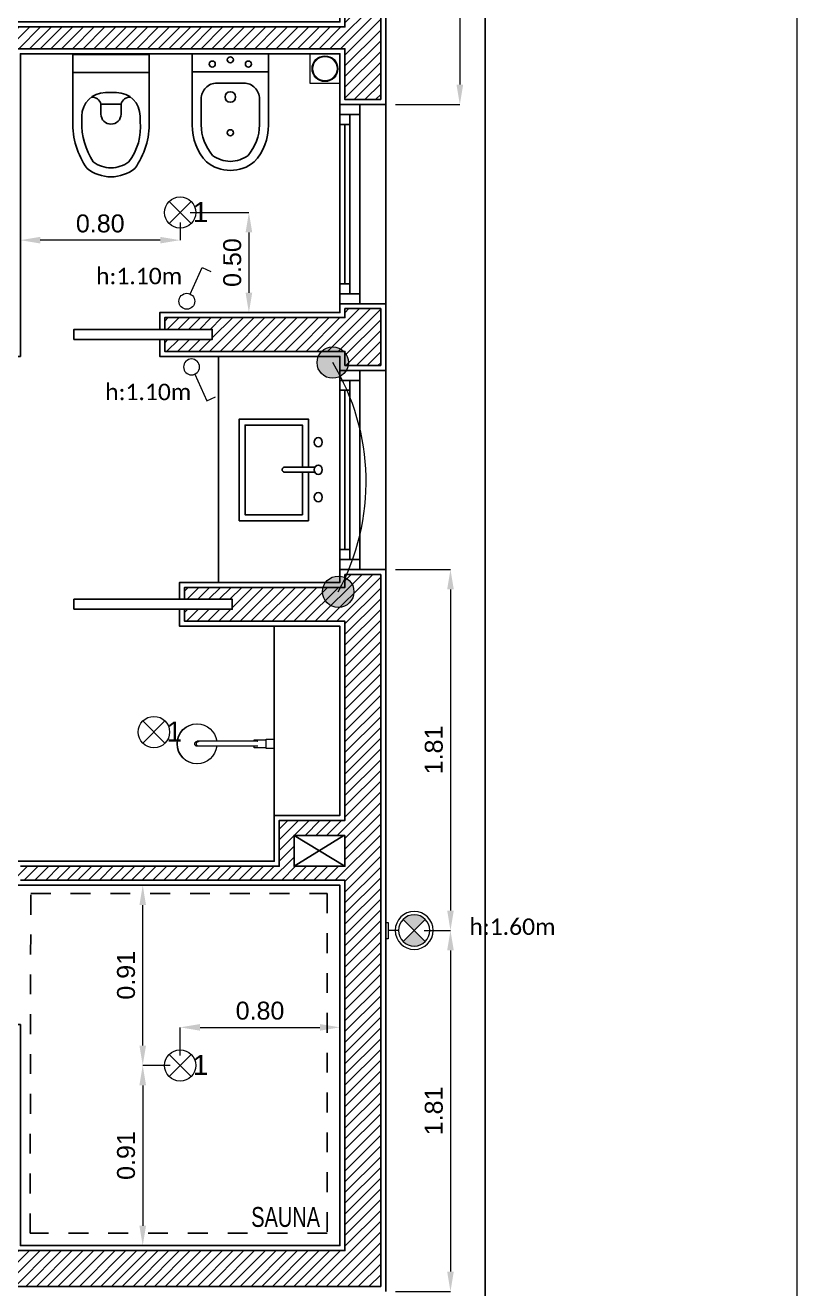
# Model space of a CAD drawing. Header units: millimetres. Extents: x 430 to 1353, y -204 to 152.
# Drawn here: x 453.81 to 457.69, y -44.97 to -38.63 of the extents above; entities that cross this region are included whole.
import ezdxf

# ---------------------------------------------------------------- set-up
doc = ezdxf.new("R2010")
doc.units = ezdxf.units.MM
doc.linetypes.add('HIDDENX3', pattern=[0.15, 0.1, -0.05])
doc.layers.get('0').update_dxf_attribs({"color": 250})
doc.layers.get('Defpoints').update_dxf_attribs({"color": 252})
for name, color, linetype in [('AR - Carpinteria', 252, 'Continuous'), ('AR - Equipamiento Fijo', 252, 'Continuous'), ('AR - Ht', 252, 'Continuous'), ('AR - Vista 05', 252, 'Continuous'), ('AR - Vista 1', 252, 'Continuous'), ('AR - Vista 4', 252, 'Continuous'), ('ER-AA', 252, 'HIDDENX3')]:
    doc.layers.add(name, color=color, linetype=linetype)
for name, color, linetype, lineweight in [('ND-Apliques', 1, 'Continuous', 15), ('ND-Cotas', 252, 'Continuous', 9), ('ND-GLOBAL_Notas', 252, 'Continuous', 9), ('ND-IUG- Cable led', 1, 'Continuous', 13), ('ND-Llaves', 92, 'Continuous', 9)]:
    doc.layers.add(name, color=color, linetype=linetype, lineweight=lineweight)
doc.styles.add('50-TXT', font='GOTHIC.TTF', dxfattribs={"width": 0.75, "height": 0.1})
doc.styles.add('Cota General 1 50', font='arial.ttf')
doc.styles.add('IMPLANTACION', font='arial.ttf', dxfattribs={"height": 0.3})
doc.styles.get("Standard").update_dxf_attribs({"font": 'arial.ttf'})
doc.dimstyles.new('Copia de Cota General 1 50 ND', dxfattribs={"dimtxt": 0.09, "dimasz": 0.1, "dimexe": 0, "dimexo": 0.05, "dimgap": 0.0375, "dimtad": 1, "dimzin": 0, "dimdsep": 46, "dimtxsty": 'Cota General 1 50', "dimcen": 0.225, "dimdle": 0.1, "dimclrd": 256, "dimclre": 256, "dimclrt": 1, "dimadec": 0, "dimazin": 0, "dimtfac": 1, "dimtix": 1, "dimtmove": 2, "dimatfit": 3, "dimfxl": 1, "dimtolj": 1, "dimtzin": 0, "dimlwd": -1, "dimlwe": -1, "dimarcsym": 0})

# ---------------------------------------------------------------- blocks, each defined once
blk = doc.blocks.new('Aplique_ext_caja 7x7')
for p, q in [((-0.0556, 0.0556), (0.0556, -0.0556)), ((-0.0556, -0.0556), (0.0556, 0.0556))]:
    blk.add_line(p, q)
blk.add_circle((0, 0), 0.0786)
blk = doc.blocks.new('*U453')
blk.add_blockref('Aplique_ext_caja 7x7', (0, 0))
at = {"insert": (0.0634, 0.0523), "char_height": 0.1, "attachment_point": 1, "style": 'IMPLANTACION'}
blk.add_mtext_dynamic_manual_height_columns('1', width=0.080108, gutter_width=0.5582, heights=[0], dxfattribs=at)
blk = doc.blocks.new('Llave_1_punto')
blk.add_lwpolyline([(0.0166, 0.1064), (0.0773, 0.2395), (0.1208, 0.2197)])
blk.add_circle((0, 0.07), 0.04)
blk = doc.blocks.new('Apl_piso_al_cielo')
h = blk.add_hatch(color=256)
h.dxf.hatch_style = 1
h.paths.add_polyline_path([(499.2639, 165.2587, 1), (499.1066, 165.2587, 1)])
blk.add_circle((499.1853, 165.2587), 0.0786)
blk = doc.blocks.new('*U392')
blk.add_blockref('Aplique_ext_caja 7x7', (0, 0))
at = {"insert": (0.0634, 0.0523), "char_height": 0.1, "attachment_point": 1, "style": 'IMPLANTACION'}
blk.add_mtext_dynamic_manual_height_columns('1', width=0.080108, gutter_width=0.5582, heights=[0], dxfattribs=at)
blk = doc.blocks.new('*U393')
blk.add_blockref('Aplique_ext_caja 7x7', (0, 0))
at = {"insert": (0.0634, 0.0523), "char_height": 0.1, "attachment_point": 1, "style": 'IMPLANTACION'}
blk.add_mtext_dynamic_manual_height_columns('1', width=0.080108, gutter_width=0.5582, heights=[0], dxfattribs=at)
blk = doc.blocks.new('Extracttor_de_aire')
for p, q in [((0, 0), (0, 0.15)), ((0, 0.15), (0.15, 0.15)), ((0.15, 0), (0.15, 0.15)), ((0.15, 0), (0, 0))]:
    blk.add_line(p, q)
for radius in [0.0649, 0.0607]:
    blk.add_circle((0.075, 0.075), radius)
blk = doc.blocks.new('bacha')
for p, q in [((519.8093, 72.6797), (519.8093, 72.8317)), ((519.8333, 72.6797), (519.8333, 72.8317))]:
    blk.add_line(p, q)
for points in [[(519.8093, 72.7107), (519.5647, 72.7107), (519.5647, 73.0584), (520.0757, 73.0584), (520.0757, 72.7107), (519.8333, 72.7107)], [(519.8093, 72.7407), (519.5947, 72.7407), (519.5947, 73.0284), (520.0457, 73.0284), (520.0457, 72.7407), (519.8333, 72.7407)]]:
    blk.add_lwpolyline(points)
blk.add_arc((519.8213, 72.8305), 0.0121, 5.54641, 174.45359)
at = {"extrusion": (0, 0, -1)}
for centre in [(519.6832, 72.6611), (519.8213, 72.6611), (519.9593, 72.6611)]:
    blk.add_ellipse(centre, major_axis=(0.0235, 0), ratio=0.85, start_param=3.141593, end_param=9.424778, dxfattribs=at)
blk = doc.blocks.new('BIDE2-VS')
for p, q in [((-0.19, 0), (0.19, 0)), ((-0.19, -0.3541), (-0.19, 0)), ((0.19, -0.3541), (0.19, 0)), ((-0.19, -0.09), (0, -0.09)), ((0.19, -0.09), (0, -0.09)), ((-0.0669, -0.146), (0, -0.146)), ((0.0669, -0.146), (0, -0.146)), ((-0.145, -0.3541), (-0.145, -0.2242)), ((0.145, -0.3541), (0.145, -0.2242)), ((-0.145, -0.3541), (-0.145, -0.3273))]:
    blk.add_line(p, q)
for centre, radius in [((-0.09, -0.0515), 0.015), ((0.09, -0.0515), 0.015), ((0, -0.215), 0.026)]:
    blk.add_circle(centre, radius)
for centre, radius, start, end in [((0, -0.0302), 0.015, 90, 270), ((0, -0.0302), 0.015, 270, 90), ((-0.0669, -0.2242), 0.0781, 89.99997, 179.99998), ((0.0669, -0.2242), 0.0781, 0.00002, 90.00003), ((0.0839, -0.3541), 0.2739, 179.99999, 222.22556), ((0.0839, -0.3541), 0.2289, 179.99999, 221.31589), ((-0.0839, -0.3541), 0.2289, 318.68411, 0.00001), ((-0.0839, -0.3541), 0.2739, 317.77444, 0.00001), ((0, -0.3927), 0.015, 90, 270), ((0, -0.3927), 0.015, 270, 90), ((0, -0.39), 0.19, 231.24686, 270), ((0, -0.39), 0.145, 232.61896, 270), ((0, -0.39), 0.145, 270, 307.38104), ((0, -0.39), 0.19, 270, 308.75314)]:
    blk.add_arc(centre, radius, start, end)
blk = doc.blocks.new('INOD3-VS')
for p, q in [((-0.19, 0), (0.19, 0)), ((-0.19, -0.3341), (-0.19, 0)), ((0.19, -0.3341), (0.19, 0)), ((-0.19, -0.09), (0, -0.09)), ((0.19, -0.09), (0, -0.09)), ((-0.05, -0.2972), (-0.05, -0.2472)), ((-0.05, -0.2472), (0, -0.2472)), ((-0.0277, -0.19), (0, -0.19)), ((0.0277, -0.19), (0, -0.19)), ((0.05, -0.2472), (0, -0.2472)), ((0.05, -0.2972), (0.05, -0.2472)), ((-0.145, -0.3341), (-0.145, -0.3073)), ((0.145, -0.3341), (0.145, -0.3073))]:
    blk.add_line(p, q)
for centre, radius, start, end in [((-0.0277, -0.3073), 0.1173, 90, 179.99998), ((-0.0948, -0.2591), 0.0464, 14.88512, 92.9268), ((0.0277, -0.3073), 0.1173, 0.00002, 90), ((0.0948, -0.2591), 0.0464, 87.0732, 165.11488), ((0, -0.2972), 0.05, 179.99997, 270), ((0, -0.2972), 0.05, 270, 0.00003), ((0.1948, -0.3441), 0.3849, 178.52085, 215.40847), ((0.1977, -0.3446), 0.3429, 178.2465, 213.55057), ((-0.1274, -0.3646), 0.2741, 321.81013, 6.3928), ((-0.1924, -0.3448), 0.3826, 324.47335, 1.59733), ((0, -0.4189), 0.145, 232.61896, 270), ((0, -0.4189), 0.145, 270, 307.38104), ((0, -0.4189), 0.19, 231.24686, 270), ((0, -0.4189), 0.19, 270, 308.75314)]:
    blk.add_arc(centre, radius, start, end)
blk = doc.blocks.new('*U496')
at = {"color": 8}
blk.add_line((0.9, 0.025), (0.1, 0.025), dxfattribs=at)
at = {"layer": 'AR - Carpinteria'}
for p, q in [((0.05, 0.1), (0.95, 0.1)), ((0.05, 0), (0.95, 0)), ((0.1, 0.05), (0.9, 0.05))]:
    blk.add_line(p, q, dxfattribs=at)
for points in [[(0, 0), (0.05, 0), (0.05, 0.1), (0, 0.1)], [(0.95, 0), (1, 0), (1, 0.1), (0.95, 0.1)], [(0.05, 0), (0.1, 0), (0.1, 0.05), (0.05, 0.05)], [(0.95, 0), (0.9, 0), (0.9, 0.05), (0.95, 0.05)]]:
    blk.add_lwpolyline(points, close=True, dxfattribs=at)
blk = doc.blocks.new('PLANTA BAJA')
at = {"layer": 'AR - Ht', "true_color": 0x383838, "transparency": 33554610}
h = blk.add_hatch(dxfattribs=at)
h.set_pattern_fill('ANSI31', color=250, scale=0.012)
h.set_pattern_definition([(45, (-605.2518, -51.777135), (-0.0269407684, 0.0269407684), [])])
h.paths.add_polyline_path([(23.605, 24.735), (23.425, 24.735), (23.425, 24.69), (22.52, 24.69), (22.52, 24.6304), (22.7591, 24.6304), (22.7591, 24.5804), (22.52, 24.5804), (22.52, 24.52), (23.425, 24.52), (23.425, 24.45), (23.605, 24.45)])
h.paths.add_polyline_path([(18.205, 30.805), (18.025, 30.805), (18.025, 30.625), (18.205, 30.625)])
h.paths.add_polyline_path([(0.205, 16.225), (1.215, 16.225), (1.215, 16.405), (0.025, 16.405), (0.025, 10.52), (0.205, 10.52), (0.205, 11.8904), (0.205, 13.0025), (1.1975, 13.0025), (1.1975, 13.0679), (0.5175, 13.0679), (0.5175, 13.1179), (1.1975, 13.1179), (1.1975, 13.1825), (0.205, 13.1825), (0.205, 14.9569), (0.82, 14.9569), (0.82, 15.0769), (0.205, 15.0769)])
h.paths.add_polyline_path([(4.45, 16.405), (2.165, 16.405), (2.165, 16.225), (3.625, 16.225), (3.625, 13.1825), (2.6375, 13.1825), (2.6375, 13.1179), (3.3175, 13.1179), (3.3175, 13.0679), (2.6375, 13.0679), (2.6375, 13.0025), (3.625, 13.0025), (3.625, 12.015), (3.805, 12.015), (3.805, 16.225), (4.45, 16.225)])
h.paths.add_polyline_path([(7.455, 16.405), (5.5, 16.405), (5.5, 16.225), (7.455, 16.225)])
h.paths.add_polyline_path([(7.34, 11.005), (3.805, 11.005), (3.805, 11.075), (3.625, 11.075), (3.625, 10.825), (4.155, 10.825), (4.155, 8.47), (3.625, 8.47), (3.625, 8.35), (4.275, 8.35), (4.275, 10.825), (7.22, 10.825), (7.22, 7.405), (7.225, 7.405), (7.225, 0.025), (7.405, 0.025), (7.405, 7.225), (7.475, 7.225), (7.475, 7.405), (7.34, 7.405)])
h.paths.add_polyline_path([(3.805, 7.405), (2.615, 7.405), (2.615, 7.8154), (2.495, 7.8154), (2.495, 7.405), (0.205, 7.405), (0.205, 7.96), (0.025, 7.96), (0.025, 0.025), (0.205, 0.025), (0.205, 7.225), (3.805, 7.225)])
h.paths.add_polyline_path([(11.69, 7.405), (9.89, 7.405), (9.725, 7.405), (9.725, 7.225), (11.69, 7.225)])
h.paths.add_polyline_path([(14.62, 11.005), (10.81, 11.005), (10.81, 10.825), (14.62, 10.825)])
h.paths.add_polyline_path([(18.225, 11.005), (15.875, 11.005), (15.875, 10.825), (18.055, 10.825), (18.055, 9.505), (17.475, 9.505), (17.475, 9.175), (17.215, 9.175), (17.215, 9.055), (18.055, 9.055), (18.055, 7.405), (17.47, 7.405), (17.47, 7.225), (18.035, 7.225), (18.195, 7.225), (18.22, 7.225), (18.22, 7.405), (18.175, 7.405), (18.175, 10.825), (18.225, 10.825)])
h.paths.add_polyline_path([(18.055, 9.425), (18.055, 9.175), (17.555, 9.175), (17.555, 9.425)], flags=16)
h.paths.add_polyline_path([(16.42, 7.405), (16.375, 7.405), (16.375, 9.95), (16.255, 9.95), (16.255, 7.405), (13.74, 7.405), (13.74, 7.225), (14.29, 7.225), (14.29, 5.415), (14.74, 5.415), (14.74, 7.225), (16.395, 7.225), (16.42, 7.2251)])
h.paths.add_polyline_path([(23.605, 16.405), (21.57, 16.405), (21.57, 16.225), (23.425, 16.225), (23.425, 11.685), (19.375, 11.685), (19.375, 12.365), (19.255, 12.365), (19.17, 12.365), (19.17, 12.245), (19.255, 12.245), (19.255, 11.005), (19.165, 11.005), (19.165, 10.825), (19.375, 10.825), (19.375, 11.565), (23.425, 11.565), (23.425, 7.405), (21.57, 7.405), (21.57, 7.225), (23.605, 7.225)])
h.paths.add_polyline_path([(18.22, 16.405), (17.91, 16.405), (17.91, 16.225), (18.055, 16.225), (18.055, 12.25), (18.22, 12.25), (18.22, 12.36), (18.175, 12.36), (18.175, 16.225), (18.22, 16.225)])
h.paths.add_polyline_path([(21.77, 23.57), (20.7625, 23.57), (20.7625, 23.535), (21.3625, 23.535), (21.3625, 23.435), (20.7625, 23.435), (20.7625, 23.4), (21.66, 23.4), (21.66, 23.165), (21.77, 23.165)])
h.paths.add_polyline_path([(18.9175, 23.535), (19.5125, 23.535), (19.5125, 23.57), (18.215, 23.57), (18.215, 23.615), (18.025, 23.615), (18.025, 19.825), (18.23, 19.825), (18.255, 19.825), (18.255, 20.005), (18.205, 20.005), (18.205, 23.4), (19.5125, 23.4), (19.5125, 23.435), (18.9175, 23.435)])
h.paths.add_polyline_path([(23.605, 30.805), (23.355, 30.805), (23.355, 30.625), (23.425, 30.625), (23.425, 26.15), (21.66, 26.15), (21.66, 24.52), (21.77, 24.52), (21.77, 26.04), (23.425, 26.04), (23.425, 25.785), (23.605, 25.785)])
h.paths.add_polyline_path([(3.825, 20.005), (2.3749, 20.005), (2.3749, 20.055), (2.265, 20.055), (2.265, 20.005), (0.205, 20.005), (0.205, 20.055), (0.025, 20.055), (0.025, 19.825), (3.825, 19.825)])
h.paths.add_polyline_path([(5.605, 23.61), (5.425, 23.61), (5.425, 20.005), (5.375, 20.005), (5.375, 19.825), (5.4, 19.825), (5.605, 19.825)])
h.paths.add_polyline_path([(5.605, 30.805), (5.425, 30.805), (5.425, 30.625), (5.605, 30.625)])
h.paths.add_polyline_path([(0.21, 21.41), (0.21, 21.66), (0.36, 21.66), (0.36, 21.41)], flags=16)
h.paths.add_polyline_path([(0.435, 21.66), (2.2649, 21.66), (2.2649, 20.905), (2.3749, 20.905), (2.3749, 21.66), (4.055, 21.66), (4.055, 20.96), (4.165, 20.96), (4.165, 21.635), (4.165, 22.685), (4.015, 22.685), (4.015, 21.77), (1.965, 21.77), (1.965, 22.685), (1.815, 22.685), (1.815, 21.77), (0.42, 21.77), (0.205, 21.77), (0.205, 30.625), (0.275, 30.625), (0.275, 30.805), (0.23, 30.805), (0.025, 30.805), (0.025, 21.085), (0.205, 21.085), (0.205, 21.335), (0.435, 21.335)])
h.paths.add_polyline_path([(1.995, 8.7404), (1.995, 9.055), (2.445, 9.055), (2.445, 8.7404)], flags=16)
h.paths.add_polyline_path([(2.615, 9.035), (2.615, 9.175), (0.205, 9.175), (0.205, 9.47), (0.025, 9.47), (0.025, 9.035), (0.025, 9.01), (0.205, 9.01), (0.205, 9.055), (1.915, 9.055), (1.915, 8.6604), (2.615, 8.6604)])
h.paths.add_polyline_path([(23.425, 21.935), (23.17, 21.935), (23.17, 22.09), (23.425, 22.09)], flags=16)
h.paths.add_polyline_path([(23.605, 23.4), (23.425, 23.4), (23.425, 23.335), (22.62, 23.335), (22.62, 23.2754), (22.8591, 23.2754), (22.8591, 23.2254), (22.62, 23.2254), (22.62, 23.165), (23.425, 23.165), (23.425, 22.165), (23.095, 22.165), (23.095, 21.935), (21.795, 21.935), (21.66, 21.935), (21.66, 21.865), (21.795, 21.865), (23.425, 21.865), (23.425, 20.005), (21.77, 20.005), (21.77, 21.115), (21.66, 21.115), (21.66, 20.005), (21.605, 20.005), (21.605, 19.825), (21.64, 19.825), (23.605, 19.825)])
at = {"layer": 'AR - Carpinteria'}
for p, q in [((23.63, 24.76), (23.63, 25.76)), ((23.63, 23.425), (23.63, 24.425))]:
    blk.add_line(p, q, dxfattribs=at)
for points in [[(22.0641, 24.5804), (22.7591, 24.5804), (22.7591, 24.6304), (22.0641, 24.6304)], [(22.0641, 23.2254), (22.8591, 23.2254), (22.8591, 23.2754), (22.0641, 23.2754)]]:
    blk.add_lwpolyline(points, close=True, dxfattribs=at)
at = {"layer": 'AR - Equipamiento Fijo'}
blk.add_line((22.79, 24.495), (22.79, 23.36), dxfattribs=at)
at = {"layer": 'AR - Equipamiento Fijo', "color": 252, "lineweight": 9, "true_color": 0x858585, "transparency": 33554687}
for p, q in [((22.6811, 22.6505), (22.6829, 22.6505)), ((23.0137, 22.57), (23.03, 22.57)), ((23.03, 22.53), (23.0137, 22.53)), ((22.6829, 22.4495), (22.6811, 22.4495))]:
    blk.add_line(p, q, dxfattribs=at)
at = {"layer": 'AR - Equipamiento Fijo', "color": 252, "lineweight": 9, "true_color": 0x858585, "transparency": 33554687, "flags": 128}
for points in [[(22.9866, 22.5625), (22.9868, 22.5625), (22.9869, 22.5625), (22.987, 22.5625), (22.987, 22.5625), (22.987, 22.5625), (22.9869, 22.5625), (22.9868, 22.5625), (22.9866, 22.5625), (22.9863, 22.5625), (22.9859, 22.5625), (22.9854, 22.5625), (22.9849, 22.5625), (22.9843, 22.5625), (22.9836, 22.5625), (22.9828, 22.5625), (22.982, 22.5625), (22.9811, 22.5625), (22.9801, 22.5625), (22.9791, 22.5625), (22.978, 22.5625), (22.9768, 22.5625), (22.9755, 22.5625), (22.9742, 22.5625), (22.9729, 22.5625), (22.9714, 22.5625), (22.97, 22.5625), (22.9684, 22.5625), (22.9669, 22.5625), (22.9652, 22.5625), (22.9636, 22.5625), (22.9618, 22.5625), (22.9601, 22.5625), (22.9583, 22.5625), (22.9565, 22.5625), (22.9546, 22.5625), (22.9527, 22.5625), (22.9508, 22.5625), (22.9489, 22.5625), (22.9469, 22.5625), (22.945, 22.5625), (22.943, 22.5625), (22.941, 22.5625), (22.939, 22.5625), (22.937, 22.5625), (22.741, 22.5625), (22.7407, 22.5625), (22.7386, 22.5625), (22.7366, 22.5625), (22.7346, 22.5625), (22.7326, 22.5625), (22.7306, 22.5625), (22.7286, 22.5625), (22.7266, 22.5625), (22.7247, 22.5625), (22.7227, 22.5625), (22.7209, 22.5625), (22.719, 22.5625), (22.7172, 22.5625), (22.7154, 22.5625), (22.7137, 22.5625), (22.712, 22.5625), (22.7103, 22.5625), (22.7087, 22.5625), (22.7072, 22.5625), (22.7057, 22.5625), (22.7042, 22.5625), (22.7028, 22.5625), (22.7015, 22.5625), (22.7003, 22.5625), (22.6991, 22.5625), (22.698, 22.5625), (22.6969, 22.5625), (22.6959, 22.5625), (22.695, 22.5625), (22.6942, 22.5625), (22.6934, 22.5625), (22.6927, 22.5625), (22.6921, 22.5625), (22.6916, 22.5625), (22.6829, 22.5625)], [(22.987, 22.5375), (22.987, 22.5375), (22.9868, 22.5375), (22.9866, 22.5375), (22.9864, 22.5375), (22.986, 22.5375), (22.9856, 22.5375), (22.9851, 22.5375), (22.9845, 22.5375), (22.9838, 22.5375), (22.9831, 22.5375), (22.9822, 22.5375), (22.9813, 22.5375), (22.9804, 22.5375), (22.9794, 22.5375), (22.9783, 22.5375), (22.9771, 22.5375), (22.9759, 22.5375), (22.9746, 22.5375), (22.9732, 22.5375), (22.9718, 22.5375), (22.9704, 22.5375), (22.9689, 22.5375), (22.9673, 22.5375), (22.9657, 22.5375), (22.964, 22.5375), (22.9623, 22.5375), (22.9606, 22.5375), (22.9588, 22.5375), (22.957, 22.5375), (22.9551, 22.5375), (22.9532, 22.5375), (22.9513, 22.5375), (22.9494, 22.5375), (22.9475, 22.5375), (22.9455, 22.5375), (22.9435, 22.5375), (22.9415, 22.5375), (22.9395, 22.5375), (22.9375, 22.5375), (22.937, 22.5375), (22.741, 22.5375), (22.739, 22.5375), (22.7369, 22.5375), (22.7349, 22.5375), (22.7329, 22.5375), (22.7309, 22.5375), (22.7289, 22.5375), (22.7269, 22.5375), (22.725, 22.5375), (22.7231, 22.5375), (22.7212, 22.5375), (22.7193, 22.5375), (22.7175, 22.5375), (22.7157, 22.5375), (22.7139, 22.5375), (22.7122, 22.5375), (22.7106, 22.5375), (22.709, 22.5375), (22.7074, 22.5375), (22.7059, 22.5375), (22.7044, 22.5375), (22.7031, 22.5375), (22.7017, 22.5375), (22.7005, 22.5375), (22.6993, 22.5375), (22.6981, 22.5375), (22.6971, 22.5375), (22.6961, 22.5375), (22.6951, 22.5375), (22.6943, 22.5375), (22.6935, 22.5375), (22.6928, 22.5375), (22.6922, 22.5375), (22.6916, 22.5375), (22.6916, 22.5375), (22.6829, 22.5375)], [(22.969, 22.5626), (22.969, 22.57), (23.0137, 22.57)], [(23.0137, 22.53), (22.969, 22.53), (22.969, 22.5374)]]:
    blk.add_lwpolyline(points, dxfattribs=at)
blk.add_lwpolyline([(23.03, 22.526), (23.03, 22.574), (23.07, 22.574), (23.07, 22.526)], close=True, dxfattribs=at)
at = {"layer": 'AR - Equipamiento Fijo', "color": 252, "lineweight": 9, "true_color": 0x858585, "transparency": 33554687, "extrusion": (0, 0, -1)}
for centre, major_axis, start_param, end_param in [((22.6811, 22.55), (0, 0.1005), 3.141593, 6.283185), ((22.6829, 22.55), (0, 0.1005), 3.141593, 6.283185), ((22.6829, 22.55), (0, 0.1005), 0, 1.444986), ((22.6829, 22.55), (0, 0.0125), 3.141593, 6.283185), ((22.6829, 22.55), (0, 0.0125), 0, 0.150987), ((22.6829, 22.55), (0, 0.0125), 2.990605, 3.141593), ((22.6829, 22.55), (0, 0.1005), 1.696607, 3.141593)]:
    blk.add_ellipse(centre, major_axis=major_axis, ratio=0.984808, start_param=start_param, end_param=end_param, dxfattribs=at)
at = {"layer": 'AR - Equipamiento Fijo', "color": 252, "lineweight": 9, "true_color": 0x858585, "transparency": 33554687}
for points in [[(22.6916, 22.5375), (22.69, 22.5375), (22.6868, 22.5382), (22.6827, 22.5409), (22.68, 22.5451), (22.679, 22.55), (22.68, 22.5549), (22.6827, 22.5591), (22.6868, 22.5618), (22.69, 22.5625), (22.6916, 22.5625)], [(22.6916, 22.5625), (22.6921, 22.5625), (22.6927, 22.5625), (22.6932, 22.5624)], [(22.6932, 22.5376), (22.6927, 22.5375), (22.6921, 22.5375), (22.6916, 22.5375)]]:
    blk.add_open_spline(points, degree=3, dxfattribs=at)
at = {"layer": 'AR - Vista 05'}
for p, q in [((23.4, 25.76), (23.63, 25.76)), ((23.07, 22.19), (23.07, 23.14))]:
    blk.add_line(p, q, dxfattribs=at)
for points in [[(23.4, 25.76), (23.4, 26.015), (21.795, 26.015), (21.795, 24.495), (21.635, 24.495), (21.635, 26.175), (23.4, 26.175), (23.4, 30.6), (23.33, 30.6), (23.33, 30.83), (23.63, 30.83), (23.63, 25.76)], [(22.515, 24.63), (22.495, 24.63), (22.495, 24.715), (23.4, 24.715), (23.4, 24.76), (23.63, 24.76), (23.63, 24.425), (23.4, 24.425), (23.4, 24.495), (22.495, 24.495), (22.495, 24.58), (22.515, 24.58)], [(22.595, 23.275), (22.595, 23.36), (23.4, 23.36), (23.4, 23.425), (23.63, 23.425), (23.63, 19.8)], [(21.58, 19.8), (21.58, 20.03), (21.635, 20.03), (21.635, 21.14), (21.795, 21.14), (21.795, 20.03), (23.4, 20.03), (23.4, 21.84), (21.795, 21.84), (21.635, 21.84), (21.635, 21.96), (21.795, 21.96), (23.07, 21.96), (23.07, 22.19), (23.4, 22.19), (23.4, 23.14), (22.595, 23.14), (22.595, 23.225)]]:
    blk.add_lwpolyline(points, dxfattribs=at)
at = {"layer": 'AR - Vista 1'}
for p, q in [((23.425, 21.935), (23.17, 22.09)), ((23.42, 22.09), (23.17, 21.935))]:
    blk.add_line(p, q, dxfattribs=at)
blk.add_lwpolyline([(18.23, 19.3), (24.13, 19.3), (24.13, 30.83), (24.13, 31.33), (18, 31.33), (18, 30.83)], dxfattribs=at)
at = {"layer": 'AR - Vista 4'}
for points in [[(23.605, 25.785), (23.425, 25.785), (23.425, 26.04), (21.77, 26.04), (21.77, 24.52), (21.66, 24.52), (21.66, 26.15), (23.425, 26.15), (23.425, 30.625), (23.355, 30.625), (23.355, 30.805), (23.605, 30.805)], [(23.425, 22.09), (23.17, 22.09), (23.17, 21.935), (23.425, 21.935)]]:
    blk.add_lwpolyline(points, close=True, dxfattribs=at)
for points in [[(22.52, 24.6304), (22.52, 24.69), (23.425, 24.69), (23.425, 24.735), (23.605, 24.735), (23.605, 24.45), (23.425, 24.45), (23.425, 24.52), (22.52, 24.52), (22.52, 24.58)], [(22.62, 23.275), (22.62, 23.335), (23.425, 23.335), (23.425, 23.4), (23.605, 23.4), (23.605, 19.825), (21.64, 19.825)], [(21.77, 20.005), (23.425, 20.005), (23.425, 21.865), (21.795, 21.865)], [(21.795, 21.935), (23.095, 21.935), (23.095, 22.165), (23.425, 22.165), (23.425, 23.165), (22.62, 23.165), (22.62, 23.225)]]:
    blk.add_lwpolyline(points, dxfattribs=at)
at = {"layer": 'AR - Carpinteria', "rotation": 270}
for p in [(23.4, 25.76), (23.4, 24.425)]:
    blk.add_blockref('*U496', p, dxfattribs=at)
at = {"layer": 'AR - Equipamiento Fijo', "xscale": 1.01, "yscale": 1.01, "zscale": 1.01}
for name, p in [('INOD3-VS', (22.2501, 26.0119)), ('BIDE2-VS', (22.8497, 26.015))]:
    blk.add_blockref(name, p, dxfattribs=at)
at = {"layer": 'AR - Equipamiento Fijo', "rotation": 90}
blk.add_blockref('bacha', (95.9525, -495.895), dxfattribs=at)
blk = doc.blocks.new('*D647')
at = {"layer": 'Defpoints', "color": 0, "transparency": 16777216}
for p in [(453.7879, -39.533), (454.5904, -39.5705), (453.7879, -39.7091)]:
    blk.add_point(p, dxfattribs=at)
at = {"layer": 'ND-Cotas', "transparency": 16777216}
for p, q in [((453.7879, -39.583), (453.7879, -39.7091)), ((454.5904, -39.6205), (454.5904, -39.7091)), ((454.4904, -39.7091), (453.8879, -39.7091))]:
    blk.add_line(p, q, dxfattribs=at)
for points in [[(453.8879, -39.6925), (453.8879, -39.7258), (453.7879, -39.7091)], [(454.4904, -39.6925), (454.4904, -39.7258), (454.5904, -39.7091)]]:
    blk.add_solid(points, dxfattribs=at)
at = {"layer": 'ND-Cotas', "color": 1, "transparency": 16777216, "insert": (454.1891, -39.6257), "char_height": 0.09, "attachment_point": 5, "style": 'Cota General 1 50'}
blk.add_mtext('\\A1;0.80', dxfattribs=at)
blk = doc.blocks.new('*D648')
at = {"layer": 'Defpoints', "color": 0, "transparency": 16777216}
for p in [(454.5904, -39.5705), (454.4879, -40.073), (454.9358, -40.073)]:
    blk.add_point(p, dxfattribs=at)
at = {"layer": 'ND-Cotas', "transparency": 16777216}
for p, q in [((454.6404, -39.5705), (454.9358, -39.5705)), ((454.9358, -39.6705), (454.9358, -39.973)), ((454.5379, -40.073), (454.9358, -40.073))]:
    blk.add_line(p, q, dxfattribs=at)
for points in [[(454.9192, -39.6705), (454.9525, -39.6705), (454.9358, -39.5705)], [(454.9192, -39.973), (454.9525, -39.973), (454.9358, -40.073)]]:
    blk.add_solid(points, dxfattribs=at)
at = {"layer": 'ND-Cotas', "color": 1, "transparency": 16777216, "insert": (454.8524, -39.8217), "char_height": 0.09, "attachment_point": 5, "rotation": 90, "style": 'Cota General 1 50'}
blk.add_mtext('\\A1;0.50', dxfattribs=at)
blk = doc.blocks.new('Aplieque_Cielo-tierra')
h = blk.add_hatch(color=256)
h.dxf.hatch_style = 1
h.paths.add_polyline_path([(0.0004, 0.1432), (-0.0552, 0.1988, 0.293406), (-0.0733, 0.1157, 0.107717), (-0.0552, 0.0876)])
h.paths.add_polyline_path([(0.0741, 0.1706, 0.107717), (0.056, 0.1988), (0.0004, 0.1432), (0.056, 0.0876, 0.293406)])
for p, q in [((-0.0552, 0.1988), (0.056, 0.0876)), ((-0.0552, 0.0876), (0.056, 0.1988)), ((-0.0003, 0.0645), (-0.0003, 0.0125)), ((-0.0413, 0), (0.0413, 0))]:
    blk.add_line(p, q)
blk.add_lwpolyline([(-0.0413, 0), (0.041, 0), (0.041, 0.0125), (-0.0413, 0.0125)], close=True)
for radius in [0.0953, 0.0786]:
    blk.add_circle((0.0004, 0.1432), radius)
blk = doc.blocks.new('*D661')
at = {"layer": 'Defpoints', "color": 0, "transparency": 16777216}
for p in [(454.4025, -42.948), (454.5904, -42.948), (454.5904, -43.853)]:
    blk.add_point(p, dxfattribs=at)
at = {"layer": 'ND-Cotas', "transparency": 16777216}
for p, q in [((454.5404, -42.948), (454.4025, -42.948)), ((454.4025, -43.753), (454.4025, -43.048)), ((454.5404, -43.853), (454.4025, -43.853))]:
    blk.add_line(p, q, dxfattribs=at)
for points in [[(454.3858, -43.048), (454.4191, -43.048), (454.4025, -42.948)], [(454.3858, -43.753), (454.4191, -43.753), (454.4025, -43.853)]]:
    blk.add_solid(points, dxfattribs=at)
at = {"layer": 'ND-Cotas', "color": 1, "transparency": 16777216, "insert": (454.319, -43.4005), "char_height": 0.09, "attachment_point": 5, "rotation": 90, "style": 'Cota General 1 50'}
blk.add_mtext('\\A1;0.91', dxfattribs=at)
blk = doc.blocks.new('*D662')
at = {"layer": 'Defpoints', "color": 0, "transparency": 16777216}
for p in [(454.5904, -43.853), (454.4025, -44.758), (454.5904, -44.758)]:
    blk.add_point(p, dxfattribs=at)
at = {"layer": 'ND-Cotas', "transparency": 16777216}
for p, q in [((454.5404, -43.853), (454.4025, -43.853)), ((454.4025, -43.953), (454.4025, -44.658)), ((454.5404, -44.758), (454.4025, -44.758))]:
    blk.add_line(p, q, dxfattribs=at)
for points in [[(454.3858, -43.953), (454.4191, -43.953), (454.4025, -43.853)], [(454.3858, -44.658), (454.4191, -44.658), (454.4025, -44.758)]]:
    blk.add_solid(points, dxfattribs=at)
at = {"layer": 'ND-Cotas', "color": 1, "transparency": 16777216, "insert": (454.319, -44.3055), "char_height": 0.09, "attachment_point": 5, "rotation": 90, "style": 'Cota General 1 50'}
blk.add_mtext('\\A1;0.91', dxfattribs=at)
blk = doc.blocks.new('*D663')
at = {"layer": 'Defpoints', "color": 0, "transparency": 16777216}
for p in [(455.3929, -43.6619), (454.5904, -43.853), (455.3929, -43.853)]:
    blk.add_point(p, dxfattribs=at)
at = {"layer": 'ND-Cotas', "transparency": 16777216}
for p, q in [((454.5904, -43.803), (454.5904, -43.6619)), ((454.6904, -43.6619), (455.2929, -43.6619)), ((455.3929, -43.803), (455.3929, -43.6619))]:
    blk.add_line(p, q, dxfattribs=at)
for points in [[(454.6904, -43.6453), (454.6904, -43.6786), (454.5904, -43.6619)], [(455.2929, -43.6453), (455.2929, -43.6786), (455.3929, -43.6619)]]:
    blk.add_solid(points, dxfattribs=at)
at = {"layer": 'ND-Cotas', "color": 1, "transparency": 16777216, "insert": (454.9916, -43.5785), "char_height": 0.09, "attachment_point": 5, "style": 'Cota General 1 50'}
blk.add_mtext('\\A1;0.80', dxfattribs=at)
blk = doc.blocks.new('*D677')
at = {"layer": 'Defpoints', "color": 0, "transparency": 16777216}
for p in [(455.766, -37.9276), (455.6229, -39.028), (455.9954, -39.028)]:
    blk.add_point(p, dxfattribs=at)
at = {"layer": 'ND-Cotas', "transparency": 16777216}
for p, q in [((455.816, -37.9276), (455.9954, -37.9276)), ((455.9954, -38.0276), (455.9954, -38.928)), ((455.6729, -39.028), (455.9954, -39.028))]:
    blk.add_line(p, q, dxfattribs=at)
for points in [[(455.9787, -38.0276), (456.0121, -38.0276), (455.9954, -37.9276)], [(455.9787, -38.928), (456.0121, -38.928), (455.9954, -39.028)]]:
    blk.add_solid(points, dxfattribs=at)
at = {"layer": 'ND-Cotas', "color": 1, "transparency": 16777216, "insert": (455.9119, -38.4778), "char_height": 0.09, "attachment_point": 5, "rotation": 90, "style": 'Cota General 1 50'}
blk.add_mtext('\\A1;1.10', dxfattribs=at)
blk = doc.blocks.new('*D678')
at = {"layer": 'Defpoints', "color": 0, "transparency": 16777216}
for p in [(455.6229, -41.363), (455.766, -43.1751), (455.9484, -43.1751)]:
    blk.add_point(p, dxfattribs=at)
at = {"layer": 'ND-Cotas', "transparency": 16777216}
for p, q in [((455.6729, -41.363), (455.9484, -41.363)), ((455.9484, -41.463), (455.9484, -43.0751)), ((455.816, -43.1751), (455.9484, -43.1751))]:
    blk.add_line(p, q, dxfattribs=at)
for points in [[(455.9318, -41.463), (455.9651, -41.463), (455.9484, -41.363)], [(455.9318, -43.0751), (455.9651, -43.0751), (455.9484, -43.1751)]]:
    blk.add_solid(points, dxfattribs=at)
at = {"layer": 'ND-Cotas', "color": 1, "transparency": 16777216, "insert": (455.865, -42.269), "char_height": 0.09, "attachment_point": 5, "rotation": 90, "style": 'Cota General 1 50'}
blk.add_mtext('\\A1;1.81', dxfattribs=at)
blk = doc.blocks.new('*D679')
at = {"layer": 'Defpoints', "color": 0, "transparency": 16777216}
for p in [(455.766, -43.1751), (455.6229, -44.988), (455.9484, -44.988)]:
    blk.add_point(p, dxfattribs=at)
at = {"layer": 'ND-Cotas', "transparency": 16777216}
for p, q in [((455.816, -43.1751), (455.9484, -43.1751)), ((455.9484, -43.2751), (455.9484, -44.888)), ((455.6729, -44.988), (455.9484, -44.988))]:
    blk.add_line(p, q, dxfattribs=at)
for points in [[(455.9318, -43.2751), (455.9651, -43.2751), (455.9484, -43.1751)], [(455.9318, -44.888), (455.9651, -44.888), (455.9484, -44.988)]]:
    blk.add_solid(points, dxfattribs=at)
at = {"layer": 'ND-Cotas', "color": 1, "transparency": 16777216, "insert": (455.865, -44.0815), "char_height": 0.09, "attachment_point": 5, "rotation": 90, "style": 'Cota General 1 50'}
blk.add_mtext('\\A1;1.81', dxfattribs=at)

msp = doc.modelspace()

# ---------------------------------------------------------------- linework, layer by layer
at = {"layer": 'ER-AA'}
msp.add_lwpolyline([(453.8401, -42.9892), (455.3294, -42.9892), (455.3294, -44.696), (453.8369, -44.696), (453.8401, -42.9892)], dxfattribs=at)
at = {"layer": 'ND-GLOBAL_Notas'}
msp.add_lwpolyline([(430.0234, -25.4423), (457.6878, -25.4423), (457.6878, -66.7575), (430.0234, -66.7575)], close=True, dxfattribs=at)
at = {"layer": 'ND-IUG- Cable led'}
msp.add_arc((454.3697, -40.9232), 1.1549, 331.49751, 31.26739, dxfattribs=at)

# ---------------------------------------------------------------- block references
at = {"layer": 'AR - Vista 05'}
msp.add_blockref('PLANTA BAJA', (431.9929, -64.788), dxfattribs=at)
at = {"layer": 'ND-Apliques'}
for name, p in [('Extracttor_de_aire', (455.2429, -38.923)), ('*U453', (454.5904, -39.5705)), ('Apl_piso_al_cielo', (-43.8284, -205.5825)), ('Apl_piso_al_cielo', (-43.8006, -206.733)), ('*U392', (454.4587, -42.179)), ('*U393', (454.5904, -43.853))]:
    msp.add_blockref(name, p, dxfattribs=at)
at = {"layer": 'ND-Apliques', "xscale": -1, "rotation": 270}
msp.add_blockref('Aplieque_Cielo-tierra', (455.6229, -43.1755), dxfattribs=at)
at = {"layer": 'ND-Llaves'}
msp.add_blockref('Llave_1_punto', (454.624, -40.086), dxfattribs=at)
at = {"layer": 'ND-Llaves', "xscale": -1, "rotation": 180}
msp.add_blockref('Llave_1_punto', (454.6477, -40.2758), dxfattribs=at)

# ---------------------------------------------------------------- texts
at = {"layer": 'ER-AA', "style": '50-TXT', "width": 0.75}
msp.add_text('SAUNA', height=0.1, dxfattribs=at).set_placement((454.9475, -44.6639))
at = {"layer": 'ND-Cotas', "char_height": 0.09, "attachment_point": 1, "rotation": 0.00461}
for s, insert in [('{\\fCalibri|b0|i0|c0|p34;\\H0.91667x;h:1.10m}', (454.168, -39.848)), ('{\\fCalibri|b0|i0|c0|p34;\\H0.91667x;h:1.10m}', (454.2138, -40.43)), ('{\\fCalibri|b0|i0|c0|p34;\\H0.91667x;h:1.60m}', (456.0434, -43.1151))]:
    msp.add_mtext_dynamic_manual_height_columns(s, width=0.67411, gutter_width=10.291, heights=[0.1264], dxfattribs=dict(at, insert=insert))

# ---------------------------------------------------------------- dimensions: what is measured, and where the dimension line sits
at = {"layer": 'ND-Cotas'}
for base, p1, p2, picture, middle in [((455.9954, -39.028), (455.766, -37.9276), (455.6229, -39.028), '*D677', (455.9119, -38.4778)), ((454.9358, -40.073), (454.5904, -39.5705), (454.4879, -40.073), '*D648', (454.8524, -39.8217)), ((455.9484, -43.1751), (455.6229, -41.363), (455.766, -43.1751), '*D678', (455.865, -42.269)), ((454.4024817986, -42.9479648972), (454.590381054, -43.8529648972), (454.590381054, -42.9479648972), '*D661', (454.3190302297, -43.4004648972)), ((455.9484, -44.988), (455.766, -43.1751), (455.6229, -44.988), '*D679', (455.865, -44.0815)), ((454.4024817986, -44.7579648972), (454.590381054, -43.8529648972), (454.590381054, -44.7579648972), '*D662', (454.3190302297, -44.3054648972))]:
    dim = msp.add_linear_dim(base=base, p1=p1, p2=p2, angle=90, dimstyle='Copia de Cota General 1 50 ND', dxfattribs=at)
    dim.commit()
    dim.dimension.update_dxf_attribs({"geometry": picture, "text_midpoint": middle})
for base, p1, p2, picture, middle in [((453.7879, -39.7091), (454.5904, -39.5705), (453.7879, -39.533), '*D647', (454.1891, -39.6257)), ((455.3929, -43.6619), (454.5904, -43.853), (455.3929, -43.853), '*D663', (454.9916, -43.5785))]:
    dim = msp.add_linear_dim(base=base, p1=p1, p2=p2, dimstyle='Copia de Cota General 1 50 ND', dxfattribs=at)
    dim.commit()
    dim.dimension.update_dxf_attribs({"geometry": picture, "text_midpoint": middle})

doc.saveas('drawing.dxf')
